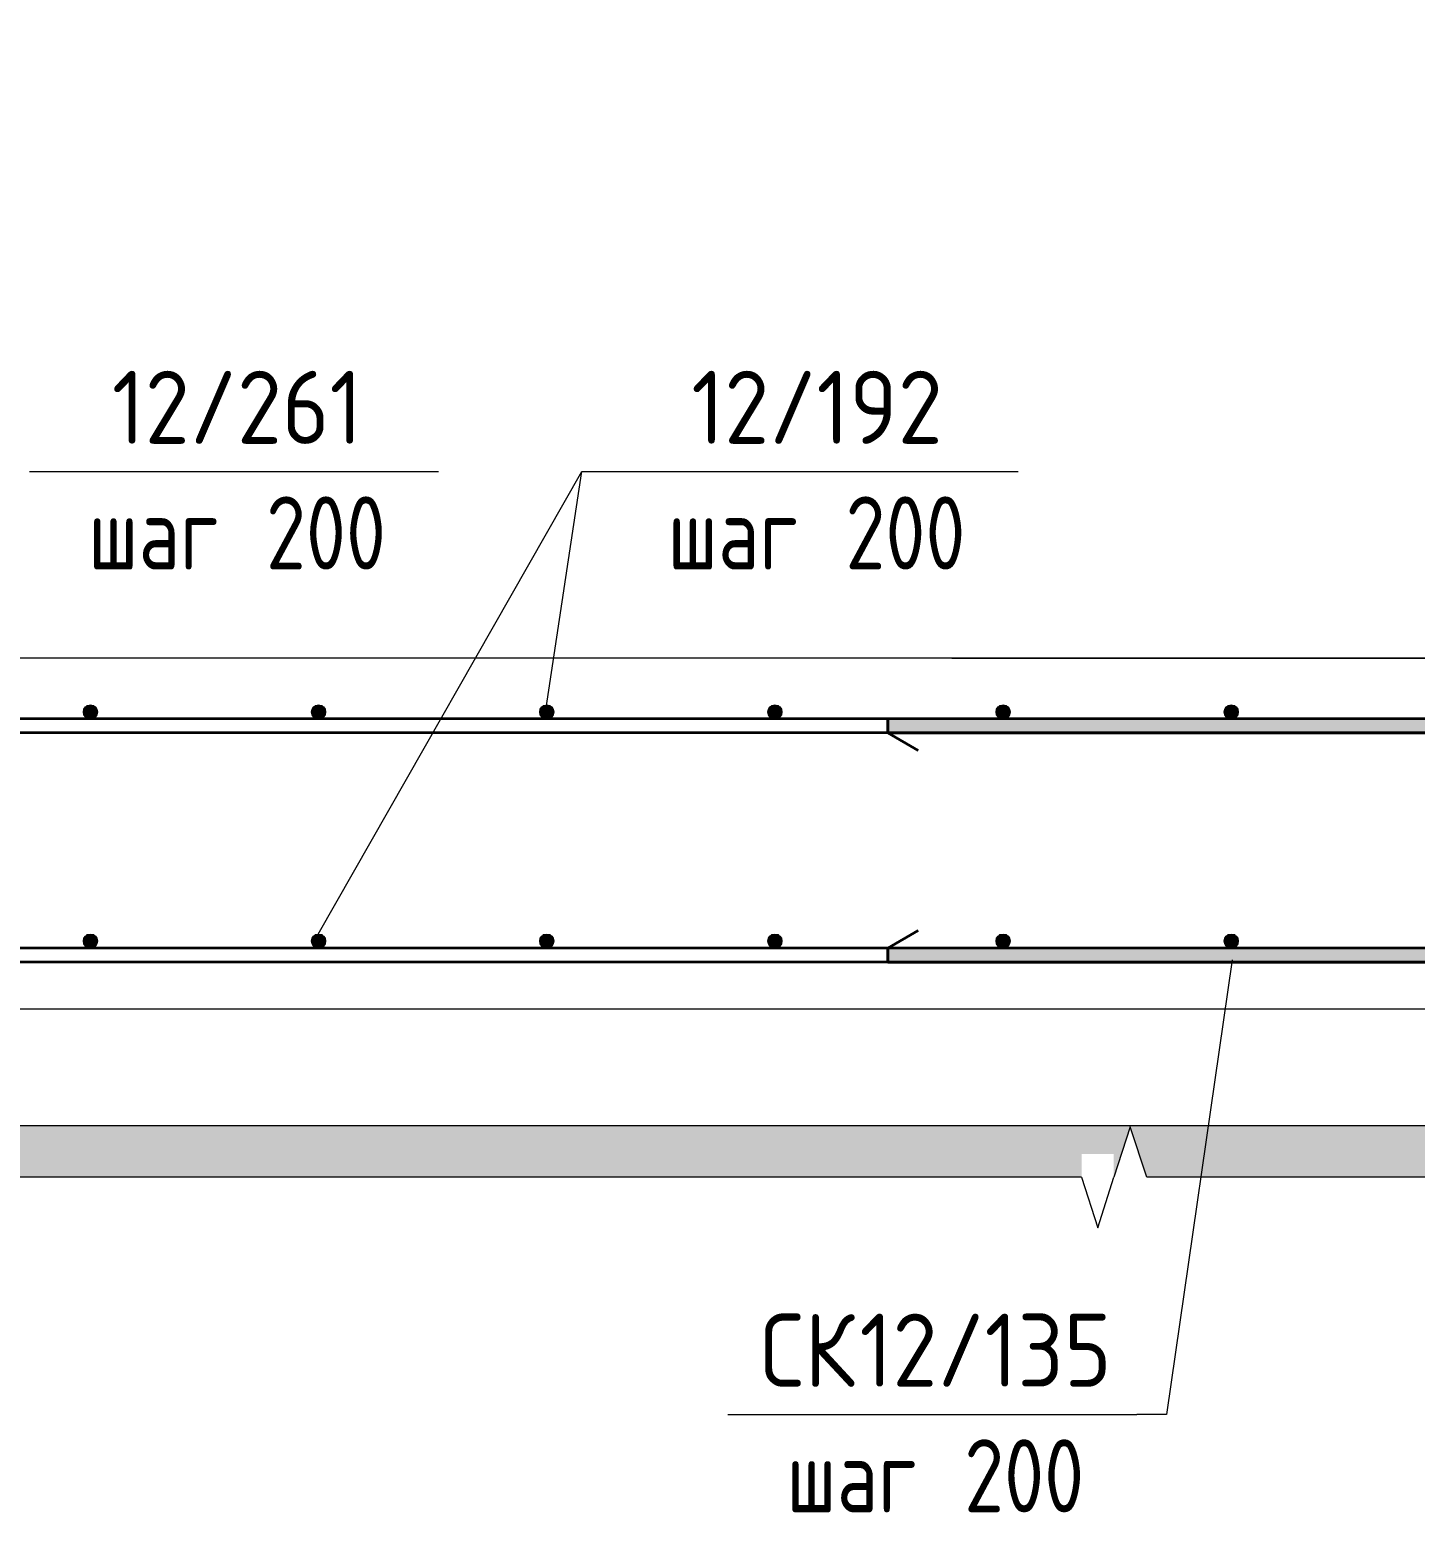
# Model space of a CAD drawing. Header units: millimetres. Extents: x 67134 to 118201, y -4983 to 13821.
# Drawn here: x 108390 to 109576, y -3681 to -2412 of the extents above; entities that cross this region are included whole.
import ezdxf

# ---------------------------------------------------------------- set-up
doc = ezdxf.new("R2010")
doc.units = ezdxf.units.MM
for name, color, linetype, lineweight in [('AA_Linii', 7, 'Continuous', 9), ('AA_Oformlenie', 7, 'Continuous', 9), ('AA_Vinoska', 7, 'Continuous', 9), ('AA_Visotnaya otmetka', 7, 'Continuous', 9), ('KR_Armatura', 7, 'Continuous', 20), ('KR_Armatura_Tonkie', 7, 'Continuous', 20), ('KR_Fundament', 7, 'Continuous', 20)]:
    doc.layers.add(name, color=color, linetype=linetype, lineweight=lineweight)
doc.styles.add('ISOCPEUR_7', font='isocpeur.TTF', dxfattribs={"width": 0.9, "height": 62.5})
doc.styles.add('ISOCPEUR_8', font='isocpeur.TTF', dxfattribs={"width": 0.8, "height": 62.5})

# ---------------------------------------------------------------- blocks, each defined once
blk = doc.blocks.new('350_Стержень П торец СК-СГ _НесАрм_РабПлоск_ - 350_Стержень П торец СК-СГ _НесАрм_РабПлоск_-4075653-1-1 Армирование')
at = {"layer": 'KR_Armatura_Tonkie', "lineweight": 35}
for points in [[(-71525.3, -3014), (-70967.3, -3013.8), (-70967.3, -3002), (-71525.3, -3002.2), (-71525.3, -3013.8)], [(-70935, -3044), (-70925.3, -3044), (-70926.7, -3033.1), (-70930.9, -3023), (-70938, -3014), (-70946.3, -3007.6), (-70956.4, -3003.4), (-70967.3, -3002.2), (-70967.3, -3014), (-70959.5, -3015), (-70951.7, -3018.5), (-70945.7, -3023.3), (-70941.2, -3029.3), (-70938.3, -3036.2), (-70937.1, -3044), (-70935.5, -3044)], [(-70935.3, -3168), (-70925.3, -3168), (-70925.5, -3044), (-70937.3, -3044), (-70937.1, -3168), (-70935.5, -3168)], [(-70967.3, -3210), (-70956.4, -3208.6), (-70946.3, -3204.4), (-70937.6, -3197.7), (-70930.9, -3189), (-70926.7, -3178.9), (-70925.5, -3168), (-70937.3, -3168), (-70938.3, -3175.8), (-70941.7, -3183.5), (-70946.6, -3189.6), (-70952.6, -3194.1), (-70959.5, -3197), (-70967.3, -3198.2), (-70967.3, -3209.8)], [(-71525.3, -3210), (-70967.3, -3209.8), (-70967.3, -3198), (-71525.3, -3198.2), (-71525.3, -3209.8)]]:
    blk.add_hatch(color=256, dxfattribs=at).paths.add_polyline_path(points)
for p, q in [((-70967.3, -3002), (-71525.3, -3002)), ((-71525.3, -3014), (-71525.3, -3002)), ((-71525.3, -3002.2), (-71525.3, -3013.8)), ((-71525.3, -3014), (-70967.3, -3014)), ((-71525.3, -3014), (-71499.3, -3029)), ((-70937.3, -3044), (-70937.3, -3168)), ((-70925.3, -3168), (-70925.3, -3044)), ((-71525.3, -3198), (-71499.3, -3183)), ((-70967.3, -3198), (-71525.3, -3198)), ((-71525.3, -3210), (-71525.3, -3198)), ((-71525.3, -3198.2), (-71525.3, -3209.8)), ((-71525.3, -3210), (-70967.3, -3210))]:
    blk.add_line(p, q, dxfattribs=at)
at = {"layer": 'KR_Armatura_Tonkie', "lineweight": 35, "flags": 128}
for points in [[(-70938.6, -3014), (-70941.9, -3010.6), (-70953.2, -3004.5), (-70965.8, -3002), (-70967.3, -3002)], [(-70967.3, -3014), (-70956.6, -3016), (-70947.4, -3021.6), (-70940.7, -3030.1), (-70937.5, -3040.5), (-70937.3, -3044)], [(-70925.3, -3044), (-70927.3, -3031.3), (-70933, -3019.8), (-70938.6, -3014)], [(-70937.3, -3168), (-70939.2, -3178.7), (-70944.9, -3187.9), (-70953.4, -3194.6), (-70963.7, -3197.8), (-70967.3, -3198)], [(-70938.6, -3198), (-70933.9, -3193.4), (-70927.7, -3182.1), (-70925.3, -3169.5), (-70925.3, -3168)], [(-70967.3, -3210), (-70954.6, -3208), (-70943.1, -3202.3), (-70938.6, -3198)]]:
    blk.add_lwpolyline(points, dxfattribs=at)
blk = doc.blocks.new('011_Прямоугольник обрыва _ЭлУзла_ - 011_Прямоугольник обрыва _ЭлУзла_-4122385-1-1 Армирование')
at = {"layer": 'AA_Oformlenie'}
for p, q in [((-71359.5, -3394.1), (-72829.2, -3394.1)), ((-70569.3, -3394.1), (-71303.8, -3394.1))]:
    blk.add_line(p, q, dxfattribs=at)
blk = doc.blocks.new('042_М_Арматуры - Диам длина поз _ Комментарий-3662934-1-1 Армирование')
at = {"layer": 'AA_Vinoska'}
blk.add_line((-72259.7, -2790.4), (-71909.7, -2790.4), dxfattribs=at)

msp = doc.modelspace()

# ---------------------------------------------------------------- hatches: boundary and pattern name
at = {"layer": 'AA_Oformlenie'}
h = msp.add_hatch(dxfattribs=at)
h.set_pattern_fill('FP_12', color=250, style=0, pattern_type=2)
h.set_pattern_definition([(0, (107988.91, 825), (101.6, 25.4), [8.382, -67.818, 8.382, -67.818, -406.4]), (0, (107988.91, 825), (101.6, 25.4), [-152.4, 8.382, -144.018, 8.382, -67.818, -177.8]), (0, (107988.91, 825), (101.6, 25.4), [-381, 8.382, -42.418, 8.382, -118.618]), (120, (108027.01, 837.7), (-72.79705, 75.28818), [8.382, -67.818, 8.382, -67.818, -406.4]), (120, (108027.01, 837.7), (-72.79705, 75.28818), [-152.4, 8.382, -144.018, 8.382, -67.818, -177.8]), (120, (108027.01, 837.7), (-72.79705, 75.28818), [-381, 8.382, -42.418, 8.382, -118.618]), (240, (108039.71, 888.5), (-28.80295, -100.68818), [8.382, -67.818, 8.382, -67.818, -406.4]), (240, (108039.71, 888.5), (-28.80295, -100.68818), [-152.4, 8.382, -144.018, 8.382, -67.818, -177.8]), (240, (108039.71, 888.5), (-28.80295, -100.68818), [-381, 8.382, -42.418, 8.382, -118.618])])
h.paths.add_polyline_path([(107029.976, -3394.1315), (107765.1736, -3394.1315), (107765.1736, -3374.0538), (107792.6736, -3374.0538), (107792.6736, -3394.1315), (107806.7507, -3350.8064), (107820.8279, -3394.1315), (109290.5687, -3394.1315), (109290.5687, -3374.0538), (109318.0687, -3374.0538), (109318.0687, -3394.1315), (109332.1459, -3350.8064), (109346.223, -3394.1315), (110080.7663, -3394.1315), (110080.7663, -1598.0986), (110060.6886, -1598.0986), (110060.6886, -1570.5986), (110080.7663, -1570.5986), (110037.4412, -1556.5214), (110080.7663, -1542.4443), (110080.7663, -1165), (109885.0072, -1165), (109885.0072, -3250), (109985.0072, -3250), (109985.0072, -3350), (107095.0072, -3350), (107095.0072, -3250), (107195.0072, -3250), (107195.0072, -1165), (107029.976, -1165), (107029.976, -1542.4443), (107049.6023, -1542.4443), (107049.6023, -1570.5986), (107029.976, -1570.5986), (107073.2773, -1584.3486), (107029.976, -1598.0986), (107029.976, -3376.0125)])
at = {"layer": 'KR_Armatura'}
h = msp.add_hatch(color=256, dxfattribs=at)
edge = h.paths.add_edge_path()
edge.add_arc((108442.3918, -2996), 6, 0, 360)
for points in [[(108439.3918, -3001.1962), (108445.3918, -3001.1962), (108448.3918, -2996), (108445.3918, -2990.8038), (108439.3918, -2990.8038), (108436.3918, -2996)], [(108634.6226, -3001.1962), (108640.6226, -3001.1962), (108643.6226, -2996), (108640.6226, -2990.8038), (108634.6226, -2990.8038), (108631.6226, -2996)], [(108829.8533, -3001.1962), (108835.8533, -3001.1962), (108838.8533, -2996), (108835.8533, -2990.8038), (108829.8533, -2990.8038), (108826.8533, -2996)], [(109025.0841, -3001.1962), (109031.0841, -3001.1962), (109034.0841, -2996), (109031.0841, -2990.8038), (109025.0841, -2990.8038), (109022.0841, -2996)], [(109220.3149, -3001.1962), (109226.3149, -3001.1962), (109229.3149, -2996), (109226.3149, -2990.8038), (109220.3149, -2990.8038), (109217.3149, -2996)], [(109415.5456, -3001.1962), (109421.5456, -3001.1962), (109424.5456, -2996), (109421.5456, -2990.8038), (109415.5456, -2990.8038), (109412.5456, -2996)], [(108439.3918, -3197.1962), (108445.3918, -3197.1962), (108448.3918, -3192), (108445.3918, -3186.8038), (108439.3918, -3186.8038), (108436.3918, -3192)], [(108634.6226, -3197.1962), (108640.6226, -3197.1962), (108643.6226, -3192), (108640.6226, -3186.8038), (108634.6226, -3186.8038), (108631.6226, -3192)], [(108829.8533, -3197.1962), (108835.8533, -3197.1962), (108838.8533, -3192), (108835.8533, -3186.8038), (108829.8533, -3186.8038), (108826.8533, -3192)], [(109025.0841, -3197.1962), (109031.0841, -3197.1962), (109034.0841, -3192), (109031.0841, -3186.8038), (109025.0841, -3186.8038), (109022.0841, -3192)], [(109220.3149, -3197.1962), (109226.3149, -3197.1962), (109229.3149, -3192), (109226.3149, -3186.8038), (109220.3149, -3186.8038), (109217.3149, -3192)], [(109415.5456, -3197.1962), (109421.5456, -3197.1962), (109424.5456, -3192), (109421.5456, -3186.8038), (109415.5456, -3186.8038), (109412.5456, -3192)]]:
    msp.add_hatch(color=256, dxfattribs=at).paths.add_polyline_path(points)
h = msp.add_hatch(color=256, dxfattribs=at)
edge = h.paths.add_edge_path()
edge.add_arc((108637.6226, -2996), 6, 0, 360)
h = msp.add_hatch(color=256, dxfattribs=at)
edge = h.paths.add_edge_path()
edge.add_arc((108832.8533, -2996), 6, 0, 360)
h = msp.add_hatch(color=256, dxfattribs=at)
edge = h.paths.add_edge_path()
edge.add_arc((109028.0841, -2996), 6, 0, 360)
h = msp.add_hatch(color=256, dxfattribs=at)
edge = h.paths.add_edge_path()
edge.add_arc((109223.3149, -2996), 6, 0, 360)
h = msp.add_hatch(color=256, dxfattribs=at)
edge = h.paths.add_edge_path()
edge.add_arc((109418.5456, -2996), 6, 0, 360)
h = msp.add_hatch(color=256, dxfattribs=at)
edge = h.paths.add_edge_path()
edge.add_arc((108442.3918, -3192), 6, 0, 360)
h = msp.add_hatch(color=256, dxfattribs=at)
edge = h.paths.add_edge_path()
edge.add_arc((108637.6226, -3192), 6, 0, 360)
h = msp.add_hatch(color=256, dxfattribs=at)
edge = h.paths.add_edge_path()
edge.add_arc((108832.8533, -3192), 6, 0, 360)
h = msp.add_hatch(color=256, dxfattribs=at)
edge = h.paths.add_edge_path()
edge.add_arc((109028.0841, -3192), 6, 0, 360)
h = msp.add_hatch(color=256, dxfattribs=at)
edge = h.paths.add_edge_path()
edge.add_arc((109223.3149, -3192), 6, 0, 360)
h = msp.add_hatch(color=256, dxfattribs=at)
edge = h.paths.add_edge_path()
edge.add_arc((109418.5456, -3192), 6, 0, 360)

# ---------------------------------------------------------------- linework, layer by layer
at = {"layer": 'AA_Linii'}
msp.add_line((109985.0072, -3350), (107095.0072, -3350), dxfattribs=at)
at = {"layer": 'AA_Vinoska'}
for p, q in [((108637.1334, -3186.1077), (108862.9031, -2790.3992)), ((108832.315, -2992.3828), (108862.9031, -2790.3992)), ((108862.9031, -2790.3992), (108886.2084, -2790.3992)), ((108862.9031, -2790.3992), (108886.2084, -2790.3992)), ((109419.3256, -3208.1787), (109363.2791, -3597.0368)), ((109332.1459, -3350.8064), (109318.0687, -3394.1315)), ((109346.223, -3394.1315), (109332.1459, -3350.8064)), ((109290.5687, -3394.1315), (109304.3187, -3437.4327)), ((109304.3187, -3437.4327), (109318.0687, -3394.1315)), ((109363.2791, -3597.0368), (109337.8035, -3597.0368))]:
    msp.add_line(p, q, dxfattribs=at)
at = {"layer": 'AA_Visotnaya otmetka'}
for q in [(110477.5234, -2950), (109179.5173, -2950)]:
    msp.add_line((109179.5173, -2950), q, dxfattribs=at)
at = {"layer": 'KR_Armatura'}
for p, q in [((108439.3918, -2990.8038), (108436.3918, -2996)), ((108445.3918, -2990.8038), (108439.3918, -2990.8038)), ((108448.3918, -2996), (108445.3918, -2990.8038)), ((108634.6226, -2990.8038), (108631.6226, -2996)), ((108640.6226, -2990.8038), (108634.6226, -2990.8038)), ((108643.6226, -2996), (108640.6226, -2990.8038)), ((108829.8533, -2990.8038), (108826.8533, -2996)), ((108835.8533, -2990.8038), (108829.8533, -2990.8038)), ((108838.8533, -2996), (108835.8533, -2990.8038)), ((109025.0841, -2990.8038), (109022.0841, -2996)), ((109031.0841, -2990.8038), (109025.0841, -2990.8038)), ((109034.0841, -2996), (109031.0841, -2990.8038)), ((109220.3149, -2990.8038), (109217.3149, -2996)), ((109226.3149, -2990.8038), (109220.3149, -2990.8038)), ((109229.3149, -2996), (109226.3149, -2990.8038)), ((109415.5456, -2990.8038), (109412.5456, -2996)), ((109421.5456, -2990.8038), (109415.5456, -2990.8038)), ((109424.5456, -2996), (109421.5456, -2990.8038)), ((108436.3918, -2996), (108439.3918, -3001.1962)), ((108439.3918, -3001.1962), (108445.3918, -3001.1962)), ((108445.3918, -3001.1962), (108448.3918, -2996)), ((108631.6226, -2996), (108634.6226, -3001.1962)), ((108634.6226, -3001.1962), (108640.6226, -3001.1962)), ((108640.6226, -3001.1962), (108643.6226, -2996)), ((108826.8533, -2996), (108829.8533, -3001.1962)), ((108829.8533, -3001.1962), (108835.8533, -3001.1962)), ((108835.8533, -3001.1962), (108838.8533, -2996)), ((109022.0841, -2996), (109025.0841, -3001.1962)), ((109025.0841, -3001.1962), (109031.0841, -3001.1962)), ((109031.0841, -3001.1962), (109034.0841, -2996)), ((109217.3149, -2996), (109220.3149, -3001.1962)), ((109220.3149, -3001.1962), (109226.3149, -3001.1962)), ((109226.3149, -3001.1962), (109229.3149, -2996)), ((109412.5456, -2996), (109415.5456, -3001.1962)), ((109415.5456, -3001.1962), (109421.5456, -3001.1962)), ((109421.5456, -3001.1962), (109424.5456, -2996)), ((108439.3918, -3186.8038), (108436.3918, -3192)), ((108436.3918, -3192), (108439.3918, -3197.1962)), ((108445.3918, -3186.8038), (108439.3918, -3186.8038)), ((108448.3918, -3192), (108445.3918, -3186.8038)), ((108445.3918, -3197.1962), (108448.3918, -3192)), ((108634.6226, -3186.8038), (108631.6226, -3192)), ((108631.6226, -3192), (108634.6226, -3197.1962)), ((108640.6226, -3186.8038), (108634.6226, -3186.8038)), ((108643.6226, -3192), (108640.6226, -3186.8038)), ((108640.6226, -3197.1962), (108643.6226, -3192)), ((108829.8533, -3186.8038), (108826.8533, -3192)), ((108826.8533, -3192), (108829.8533, -3197.1962)), ((108835.8533, -3186.8038), (108829.8533, -3186.8038)), ((108838.8533, -3192), (108835.8533, -3186.8038)), ((108835.8533, -3197.1962), (108838.8533, -3192)), ((109025.0841, -3186.8038), (109022.0841, -3192)), ((109022.0841, -3192), (109025.0841, -3197.1962)), ((109031.0841, -3186.8038), (109025.0841, -3186.8038)), ((109034.0841, -3192), (109031.0841, -3186.8038)), ((109031.0841, -3197.1962), (109034.0841, -3192)), ((109220.3149, -3186.8038), (109217.3149, -3192)), ((109217.3149, -3192), (109220.3149, -3197.1962)), ((109226.3149, -3186.8038), (109220.3149, -3186.8038)), ((109229.3149, -3192), (109226.3149, -3186.8038)), ((109226.3149, -3197.1962), (109229.3149, -3192)), ((109415.5456, -3186.8038), (109412.5456, -3192)), ((109412.5456, -3192), (109415.5456, -3197.1962)), ((109421.5456, -3186.8038), (109415.5456, -3186.8038)), ((109424.5456, -3192), (109421.5456, -3186.8038)), ((109421.5456, -3197.1962), (109424.5456, -3192)), ((108439.3918, -3197.1962), (108445.3918, -3197.1962)), ((108634.6226, -3197.1962), (108640.6226, -3197.1962)), ((108829.8533, -3197.1962), (108835.8533, -3197.1962)), ((109025.0841, -3197.1962), (109031.0841, -3197.1962)), ((109220.3149, -3197.1962), (109226.3149, -3197.1962)), ((109415.5456, -3197.1962), (109421.5456, -3197.1962))]:
    msp.add_line(p, q, dxfattribs=at)
for centre in [(108442.3918, -2996), (108637.6226, -2996), (108832.8533, -2996), (109028.0841, -2996), (109223.3149, -2996), (109418.5456, -2996), (108442.3918, -3192), (108637.6226, -3192), (108832.8533, -3192), (109028.0841, -3192), (109223.3149, -3192), (109418.5456, -3192)]:
    msp.add_circle(centre, 6, dxfattribs=at)
at = {"layer": 'KR_Armatura_Tonkie', "lineweight": 35}
for p, q in [((109845.0072, -3002), (107235.0072, -3002)), ((109845.0072, -3014), (107235.0072, -3014)), ((109845.0072, -3198), (107235.0072, -3198)), ((109845.0072, -3210), (107235.0072, -3210))]:
    msp.add_line(p, q, dxfattribs=at)
at = {"layer": 'KR_Fundament'}
for p, q in [((109685.1704, -2950), (107395.1704, -2950)), ((107195.0072, -3250), (109885.0072, -3250))]:
    msp.add_line(p, q, dxfattribs=at)

# ---------------------------------------------------------------- block references
at = {"layer": 'AA_Oformlenie'}
msp.add_blockref('011_Прямоугольник обрыва _ЭлУзла_ - 011_Прямоугольник обрыва _ЭлУзла_-4122385-1-1 Армирование', (180650.0688, 0), dxfattribs=at)
at = {"layer": 'AA_Vinoska'}
for p in [(180650.0688, 0), (181145.895, 0), (181145.895, 0), (181247.4901, -806.6376)]:
    msp.add_blockref('042_М_Арматуры - Диам длина поз _ Комментарий-3662934-1-1 Армирование', p, dxfattribs=at)
at = {"layer": 'KR_Armatura_Tonkie', "lineweight": 35}
msp.add_blockref('350_Стержень П торец СК-СГ _НесАрм_РабПлоск_ - 350_Стержень П торец СК-СГ _НесАрм_РабПлоск_-4075653-1-1 Армирование', (180650.0688, 0), dxfattribs=at)

# ---------------------------------------------------------------- texts
at = {"layer": 'AA_Vinoska', "char_height": 62.5, "attachment_point": 1}
for s, insert, width, style in [('12/261', (108460.7732, -2704.143), 263.354344, 'ISOCPEUR_7'), ('12/192', (108956.5994, -2704.143), 263.354344, 'ISOCPEUR_7'), ('12/192', (108956.5994, -2704.143), 263.354344, 'ISOCPEUR_7'), (' 200', (108560.8086, -2811.6193), 166.751, 'ISOCPEUR_8'), (' 200', (109056.6348, -2811.6193), 166.751, 'ISOCPEUR_8'), (' 200', (109056.6348, -2811.6193), 166.751, 'ISOCPEUR_8'), ('шаг', (108440.4232, -2811.6193), 145.907125, 'ISOCPEUR_8'), ('шаг', (108936.2494, -2811.6193), 145.907125, 'ISOCPEUR_8'), ('шаг', (108936.2494, -2811.6193), 145.907125, 'ISOCPEUR_8'), ('СК', (109015.6695, -3510.7806), 102.816422, 'ISOCPEUR_7'), ('12/135', (109100.5015, -3510.7806), 263.354344, 'ISOCPEUR_7'), (' 200', (109158.2299, -3618.2569), 166.751, 'ISOCPEUR_8'), ('шаг', (109037.8445, -3618.2569), 145.907125, 'ISOCPEUR_8')]:
    msp.add_mtext(s, dxfattribs=dict(at, insert=insert, width=width, style=style))

doc.saveas('drawing.dxf')
